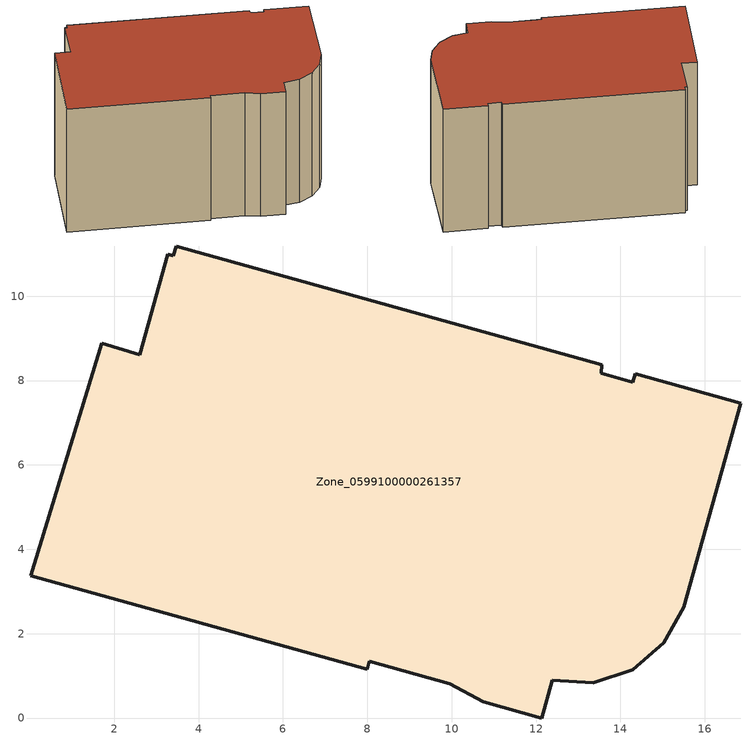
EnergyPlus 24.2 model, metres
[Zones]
Zone_0599100000261357
 floor ground (C_G): 9.95,0.81 8.05,1.34 7.99,1.16 0.02,3.37 1.71,8.88 2.6,8.61 3.26,10.99 3.4,10.95 3.47,11.19 13.56,8.38 13.54,8.17 14.29,7.96 14.35,8.16 16.85,7.46 15.5,2.63 15.03,1.78 14.29,1.14 13.36,0.83 12.39,0.89 12.14,0 10.74,0.39 z0
 wall outside (C_F): 1.71,8.88 0.02,3.37 7.99,1.16 8.05,1.34 9.95,0.81 10.74,0.39 12.14,0 12.39,0.89 13.36,0.83 14.29,1.14 15.03,1.78 15.5,2.63 16.85,7.46 14.35,8.16 14.29,7.96 13.54,8.17 13.56,8.38 3.47,11.19 3.4,10.95 3.26,10.99 2.6,8.61 1.71,8.88 z0:8.39
 roof outside (C_R): 8.05,1.34 9.95,0.81 10.74,0.39 12.14,0 12.39,0.89 13.36,0.83 14.29,1.14 15.03,1.78 15.5,2.63 16.85,7.46 14.35,8.16 14.29,7.96 13.54,8.17 13.56,8.38 3.47,11.19 3.4,10.95 3.26,10.99 2.6,8.61 1.71,8.88 0.02,3.37 7.99,1.16 z8.39
[BUILDING]
Pand.0599100000261357: North Axis=0; Terrain=City; Loads Convergence Tolerance Value=0.04; Temperature Convergence Tolerance Value=0.4; Solar Distribution=FullExterior; Maximum Number of Warmup Days=25; Minimum Number of Warmup Days=1
[Site:Location]
Rotterdam.The.Hague.AP_ZH_NLD Design_Conditions: Latitude=51.96; Longitude=4.45; Time Zone=1; Elevation=-4.5
[SITE:GROUNDTEMPERATURE:BUILDINGSURFACE]
18, 18, 18, 18, 18, 18, 18, 18, 18, 18, 18, 18
[MATERIAL] Thermal Absorptance=0.9; Solar Absorptance=0.7; Visible Absorptance=0.7
Name | Roughness | Thickness | Conductivity | Density | Specific Heat
G.D.1992-2005 | MediumSmooth | 0.15 | 0.06 | 540 | 1210
F.D.1992-2005 | Rough | 0.3 | 0.12 | 1920 | 840
R.D.1992-2005 | MediumRough | 0.2 | 0.08 | 1500 | 1000
[CONSTRUCTION]
C_G: G.D.1992-2005
C_F: F.D.1992-2005
C_R: R.D.1992-2005
[ZONE]
Zone_0599100000261357: Type=1; Multiplier=1; Ceiling Height=Autocalculate; Volume=Autocalculate; Floor Area=autocalculate; Part of Total Floor Area=Yes
[ZONEINFILTRATION:DESIGNFLOWRATE]
Infil_Zone_0599100000261357: Zone or ZoneList or Space or SpaceList=Zone_0599100000261357; Schedule=AlwaysOn; Design Flow Rate Calculation Method=Flow/Area; Flow Rate per Floor Area=0.0021; Constant Term Coefficient=1; Temperature Term Coefficient=0; Velocity Term Coefficient=0; Velocity Squared Term Coefficient=0
[HVACTEMPLATE:ZONE:IDEALLOADSAIRSYSTEM]
Zone_0599100000261357: Maximum Heating Supply Air Temperature=50; Minimum Cooling Supply Air Temperature=13; Maximum Heating Supply Air Humidity Ratio=0.0156; Minimum Cooling Supply Air Humidity Ratio=0.0077; Heating Limit=NoLimit; Cooling Limit=NoLimit; Dehumidification Control Type=ConstantSensibleHeatRatio; Cooling Sensible Heat Ratio=0.7; Dehumidification Setpoint=60; Humidification Control Type=None; Humidification Setpoint=30; Outdoor Air Method=None; Outdoor Air Flow Rate per Person=0.00944; Outdoor Air Flow Rate per Zone Floor Area=0; Outdoor Air Flow Rate per Zone=0; Demand Controlled Ventilation Type=None; Outdoor Air Economizer Type=NoEconomizer; Heat Recovery Type=None; Sensible Heat Recovery Effectiveness=0.7; Latent Heat Recovery Effectiveness=0.65
[ZONECONTROL:THERMOSTAT]
ThermostatControl_Zone_0599100000261357: Zone or ZoneList=Zone_0599100000261357; Control Type Schedule=DualSetpointControlType; Control 1=Thermostat_Zone_0599100000261357; Temperature Difference Between Cutout And Setpoint=0
[THERMOSTATSETPOINT:DUALSETPOINT]
Thermostat_Zone_0599100000261357: Heating Setpoint Temperature Schedule=HeatingSetpoint_Zone_0599100000261357; Cooling Setpoint Temperature Schedule=CoolingSetpoint_Zone_0599100000261357
[SCHEDULE:COMPACT]
HeatingSetpoint_Zone_0599100000261357: Through: 12/31, For: AllDays, Until: 24:00, 21
CoolingSetpoint_Zone_0599100000261357: Through: 12/31, For: AllDays, Until: 24:00, 24
DualSetpointControlType: Through: 12/31, For: AllDays, Until: 24:00, 4
AlwaysOn: Through: 12/31, For: AllDays, Until: 24:00, 1
